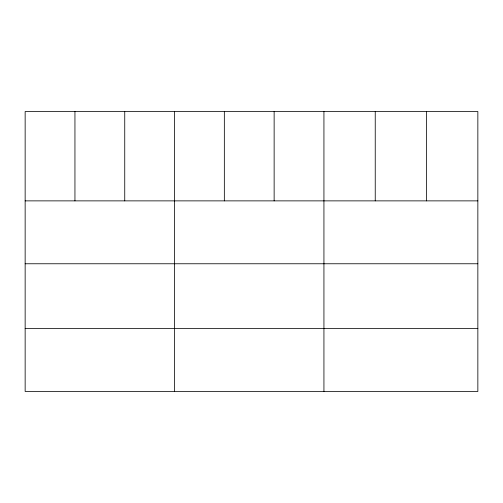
<?xml version="1.0" encoding="UTF-8"?>
<svg xmlns="http://www.w3.org/2000/svg" width="503" height="503" viewBox="0 0 503 503"><rect width="100%" height="100%" fill="white"/><g stroke="black" fill="none" stroke-linecap="round" stroke-linejoin="round"><path stroke-width="0.75" d="M477.85 200.873L477.85 391.46L25.15 391.46L25.15 111.54L477.85 111.54L477.85 200.873L25.15 200.873M25.15 263.767L477.85 263.767M25.15 328.566L477.85 328.566M426.544 111.54L426.544 200.873M375.238 111.54L375.238 200.873M323.932 111.54L323.932 391.46M274.135 111.54L274.135 200.873M224.338 111.54L224.338 200.873M174.541 111.54L174.541 391.46M124.744 111.54L124.744 200.873M74.947 111.54L74.947 200.873"/></g></svg>
